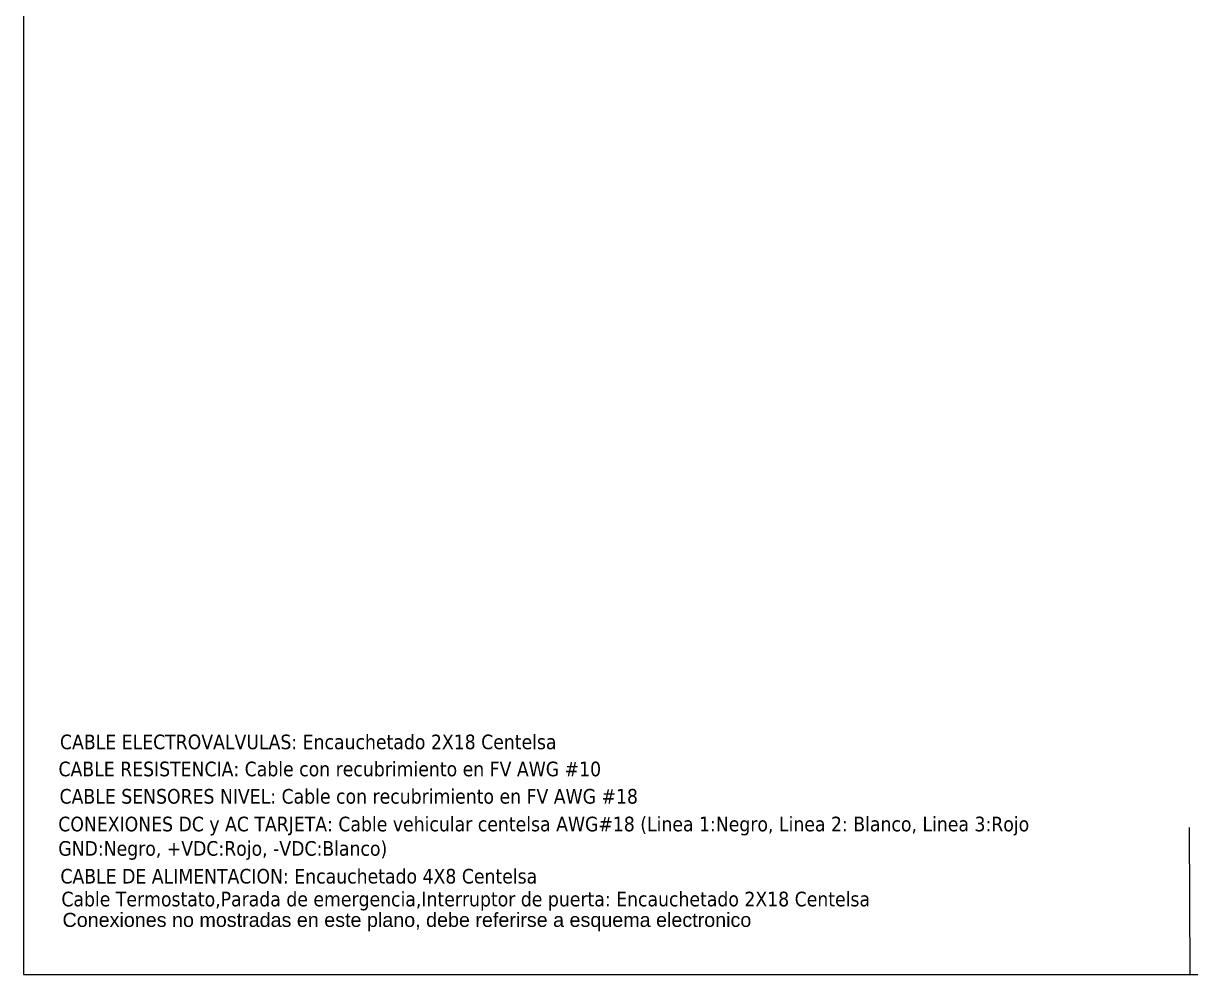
# Model space of a CAD drawing. Header units: inches. Extents: x 18.7 to 39.4, y 4.3 to 20.5.
# Drawn here: x 18.66 to 28.59, y 4.33 to 12.42 of the extents above; entities that cross this region are included whole.
import ezdxf

# ---------------------------------------------------------------- set-up
doc = ezdxf.new("R2010")
doc.units = ezdxf.units.IN
doc.header["$MEASUREMENT"] = 0
doc.layers.add('DESC', color=250, linetype='Continuous')
doc.styles.add('SLDTEXTSTYLE0', font='tahoma.ttf')
doc.styles.get("Standard").update_dxf_attribs({"font": 'arial.ttf'})

msp = doc.modelspace()

# ---------------------------------------------------------------- linework, layer by layer
at = {"color": 7, "linetype": 'Continuous'}
for p, q in [((18.6587, 20.5161), (18.6587, 4.3311)), ((18.6587, 4.3311), (39.4087, 4.3311))]:
    msp.add_line(p, q, dxfattribs=at)
at = {"layer": 'DESC'}
msp.add_line((28.5865, 4.3373), (28.5825, 5.583), dxfattribs=at)

# ---------------------------------------------------------------- texts
at = {"color": 7, "linetype": 'Continuous', "lineweight": 0, "char_height": 0.1245, "attachment_point": 1, "style": 'SLDTEXTSTYLE0'}
for s, insert in [('CABLE ELECTROVALVULAS: Encauchetado 2X18 Centelsa', (18.9705, 6.3732)), ('CABLE RESISTENCIA: Cable con recubrimiento en FV AWG #10', (18.9576, 6.1431)), ('CABLE SENSORES NIVEL: Cable con recubrimiento en FV AWG #18', (18.9669, 5.9104)), ('CONEXIONES DC y AC TARJETA: Cable vehicular centelsa AWG#18 (Linea 1:Negro, Linea 2: Blanco, Linea 3:Rojo\\PGND:Negro, +VDC:Rojo, -VDC:Blanco)', (18.956, 5.6747))]:
    msp.add_mtext(s, dxfattribs=dict(at, insert=insert))
at = {"char_height": 0.1245, "attachment_point": 1, "style": 'SLDTEXTSTYLE0'}
for s, width, insert in [('CABLE DE ALIMENTACION: Encauchetado 4X8 Centelsa', 8.569668, (18.9739, 5.2308)), ('Cable Termostato,Parada de emergencia,Interruptor de puerta: Encauchetado 2X18 Centelsa', 9.010346, (18.9824, 5.0365))]:
    msp.add_mtext_dynamic_manual_height_columns(s, width=width, gutter_width=1, heights=[0], dxfattribs=dict(at, insert=insert))
at = {"insert": (18.9921, 4.8571), "char_height": 0.12, "attachment_point": 1}
msp.add_mtext_dynamic_manual_height_columns('Conexiones no mostradas en este plano, debe referirse a esquema electronico', width=9.456212, gutter_width=0.05, heights=[0], dxfattribs=at)

doc.saveas('drawing.dxf')
